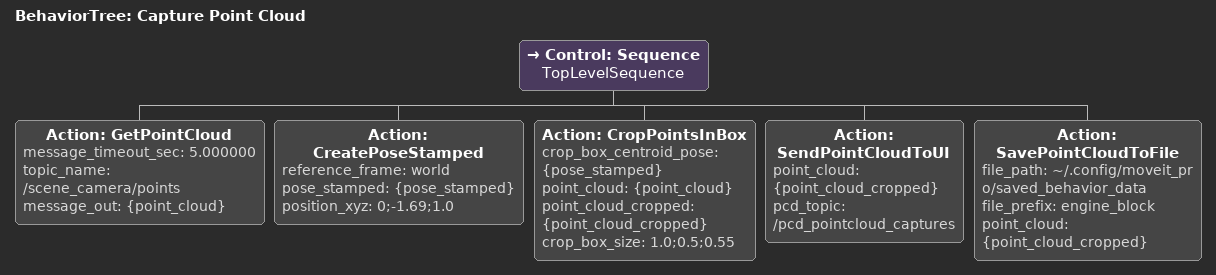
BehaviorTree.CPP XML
<?xml version="1.0" encoding="utf-8" ?>
<root BTCPP_format="4" main_tree_to_execute="Capture Point Cloud">
  <BehaviorTree ID="Capture Point Cloud" _description="">
    <Control ID="Sequence" name="TopLevelSequence">
      <Action
        ID="GetPointCloud"
        message_timeout_sec="5.000000"
        topic_name="/scene_camera/points"
        message_out="{point_cloud}"
      />
      <Action
        ID="CreatePoseStamped"
        reference_frame="world"
        pose_stamped="{pose_stamped}"
        position_xyz="0;-1.69;1.0"
      />
      <Action
        ID="CropPointsInBox"
        crop_box_centroid_pose="{pose_stamped}"
        point_cloud="{point_cloud}"
        point_cloud_cropped="{point_cloud_cropped}"
        crop_box_size="1.0;0.5;0.55"
      />
      <Action
        ID="SendPointCloudToUI"
        point_cloud="{point_cloud_cropped}"
        pcd_topic="/pcd_pointcloud_captures"
      />
      <Action
        ID="SavePointCloudToFile"
        file_path="~/.config/moveit_pro/saved_behavior_data"
        file_prefix="engine_block"
        point_cloud="{point_cloud_cropped}"
      />
    </Control>
  </BehaviorTree>
</root>
